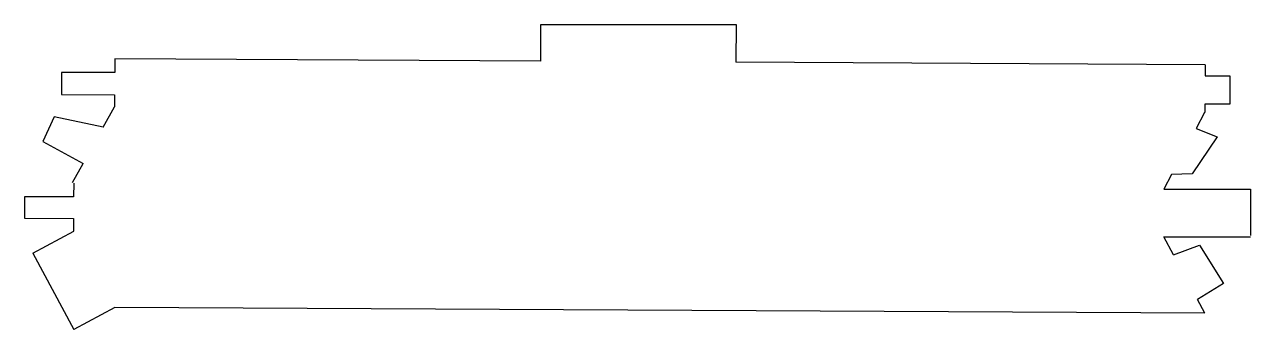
# Model space of a CAD drawing. Header units: inches. Extents: x 4.54 to 8.64, y 11.09 to 12.11.
import ezdxf

# ---------------------------------------------------------------- set-up
doc = ezdxf.new("R2010")
doc.units = ezdxf.units.IN
doc.header["$MEASUREMENT"] = 0

msp = doc.modelspace()

# ---------------------------------------------------------------- linework, layer by layer
for p, q in [((6.2652, 11.9837), (6.2652, 12.1062)), ((6.2652, 12.1062), (6.9172, 12.1062)), ((6.9172, 12.1062), (6.9166, 11.9802)), ((4.8426, 11.9912), (4.8422, 11.946)), ((6.2652, 11.9837), (4.8426, 11.9912)), ((8.4844, 11.9719), (6.9166, 11.9802)), ((8.4844, 11.9719), (8.4842, 11.9349)), ((4.8422, 11.946), (4.6643, 11.946)), ((4.6643, 11.946), (4.6643, 11.8728)), ((8.4842, 11.9349), (8.5664, 11.9349)), ((8.5664, 11.9349), (8.5664, 11.8397)), ((4.6643, 11.8728), (4.8414, 11.8709)), ((4.8414, 11.8709), (4.8409, 11.8314)), ((8.4837, 11.8397), (8.4835, 11.8121)), ((8.5664, 11.8397), (8.4837, 11.8397)), ((4.6399, 11.7977), (4.6015, 11.7157)), ((4.8034, 11.7636), (4.6399, 11.7977)), ((4.8034, 11.7636), (4.8409, 11.8314)), ((8.4827, 11.8121), (8.4545, 11.7594)), ((8.4545, 11.7594), (8.5241, 11.7305)), ((4.6015, 11.7157), (4.7359, 11.6414)), ((8.5241, 11.7305), (8.4412, 11.6072)), ((4.7009, 11.578), (4.7359, 11.6414)), ((8.372, 11.6047), (8.3463, 11.5566)), ((8.4412, 11.6072), (8.372, 11.6047)), ((4.7046, 11.5759), (4.7043, 11.5307)), ((8.3463, 11.5566), (8.6359, 11.5566)), ((8.6359, 11.5566), (8.6359, 11.4011)), ((4.7043, 11.5307), (4.5404, 11.5307)), ((4.5404, 11.5307), (4.5404, 11.4591)), ((4.5404, 11.4591), (4.704, 11.4583)), ((4.704, 11.4583), (4.7037, 11.4161)), ((4.5677, 11.3423), (4.7046, 11.4161)), ((8.3463, 11.3968), (8.6359, 11.3968)), ((8.3787, 11.3368), (8.3463, 11.3968)), ((8.3787, 11.3368), (8.4659, 11.3694)), ((8.4659, 11.3694), (8.5452, 11.2408)), ((4.5677, 11.3423), (4.7051, 11.0874)), ((8.5452, 11.2408), (8.4591, 11.1877)), ((8.4837, 11.142), (8.4591, 11.1877)), ((4.842, 11.1612), (4.7051, 11.0874)), ((8.4837, 11.142), (4.842, 11.1612))]:
    msp.add_line(p, q)

doc.saveas('drawing.dxf')
